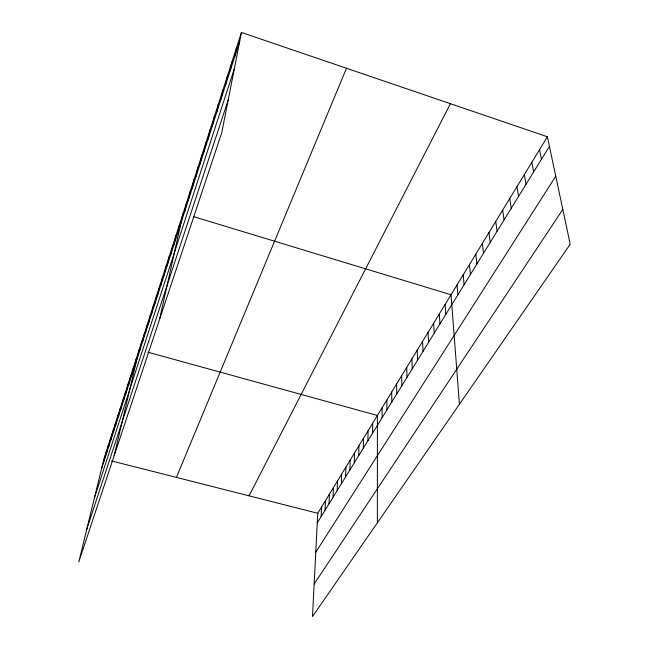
<?xml version="1.0" encoding="UTF-8"?>
<svg xmlns="http://www.w3.org/2000/svg" width="649" height="649" viewBox="0 0 649 649"><rect width="100%" height="100%" fill="white"/><g stroke="black" fill="none" stroke-linecap="round" stroke-linejoin="round"><path stroke-width="0.97" d="M377.377 522.802L377.41 415.465L147.94 352.204M372.623 433.07L372.672 423.237M367.926 440.687L368.015 430.871M363.31 448.183L363.44 438.375M358.767 455.541L358.938 445.758M354.305 462.778L354.508 453.01M349.916 469.9L350.16 460.149M345.601 476.901L345.876 467.166M341.35 483.789L341.666 474.078M337.18 490.563L337.521 480.868M333.067 497.223L333.44 487.561M329.019 503.786L329.424 494.14M325.044 510.236L325.474 500.614M321.125 516.588L321.588 506.991M547.391 136.769L317.759 513.27L312.485 616.55L570.211 244.219L547.391 136.769L241.452 32.45L103.929 459.005L78.789 561.92L221.828 132.42L241.452 32.45M234.881 56.26L236.658 47.32M230.16 70.871L231.969 61.858M225.544 85.149L227.393 76.063M221.033 99.102L222.915 89.951M216.62 112.739L218.535 103.532M212.304 126.084L214.251 116.812M208.086 139.129L210.065 129.808M203.964 151.89L205.96 142.529M199.924 164.384L201.953 154.973M195.974 176.609L198.018 167.158M188.315 200.298L190.408 190.782M192.104 188.575L194.173 179.092M184.6 211.777L186.709 202.237M159.492 319.592L183.099 213.456M173.916 244.851L176.074 235.23M177.404 234.046L179.546 224.457M170.492 255.438L172.666 245.801M163.84 275.995L166.047 266.341M167.134 265.814L169.324 256.168M157.447 295.774L159.678 286.095M160.611 285.982L162.826 276.312M151.29 314.822L153.537 305.135M154.34 305.387L156.579 295.701M145.36 333.164L147.623 323.478M148.297 324.078L150.552 314.384M139.64 350.849L141.92 341.163M142.48 342.088L144.743 332.402M131.276 376.72L133.572 367.05M134.043 368.17L136.339 358.491M114.151 455.712L139.146 349.779M125.898 393.375L128.202 383.721M128.567 385.125L130.863 375.455M118.167 417.275L120.487 407.653M120.698 409.446L123.01 399.816M123.278 401.48L125.582 391.834M110.833 439.973L113.153 430.392M113.234 432.534L115.554 422.937M115.684 424.965L117.996 415.36M103.856 461.553L106.176 452.02M106.144 454.478L108.464 444.93M108.472 447.283L110.792 437.726M101.609 468.513L239.716 41.301M94.47 497.718L234.281 68.964M86.723 529.43L228.221 99.849M176.406 477.396L346.477 68.259M249.078 495.844L450.414 103.702M317.272 522.843L549.427 146.358M315.771 552.21L555.771 176.228M314.14 584.027L562.821 209.4M111.547 460.936L317.759 513.27M193.516 216.62L451.031 294.76L459.419 404.278M539.53 149.651L541.453 159.289M531.839 162.258L533.648 171.936M524.319 174.597L526.023 184.316M516.953 186.677L518.551 196.428M509.741 198.505L511.242 208.28M502.675 210.081L504.078 219.889M495.755 221.423L497.069 231.263M488.981 232.537L490.206 242.393M482.337 243.432L483.481 253.305M475.831 254.1L476.885 263.997M469.446 264.565L470.428 274.47M463.191 274.827L464.092 284.741M457.05 284.887L457.886 294.808M445.125 304.438L445.814 314.376M439.332 313.938L439.957 323.883M433.646 323.267L434.205 333.205M428.064 332.418L428.567 342.356M422.58 341.406L423.026 351.344M417.202 350.233L417.583 360.163M411.912 358.897L412.245 368.819M406.72 367.407L407.004 377.329M401.617 375.771L401.853 385.684M396.612 383.989L396.79 393.886M391.688 392.061L391.818 401.95M386.845 399.995L386.926 409.876M382.091 407.799L382.131 417.664"/></g></svg>
